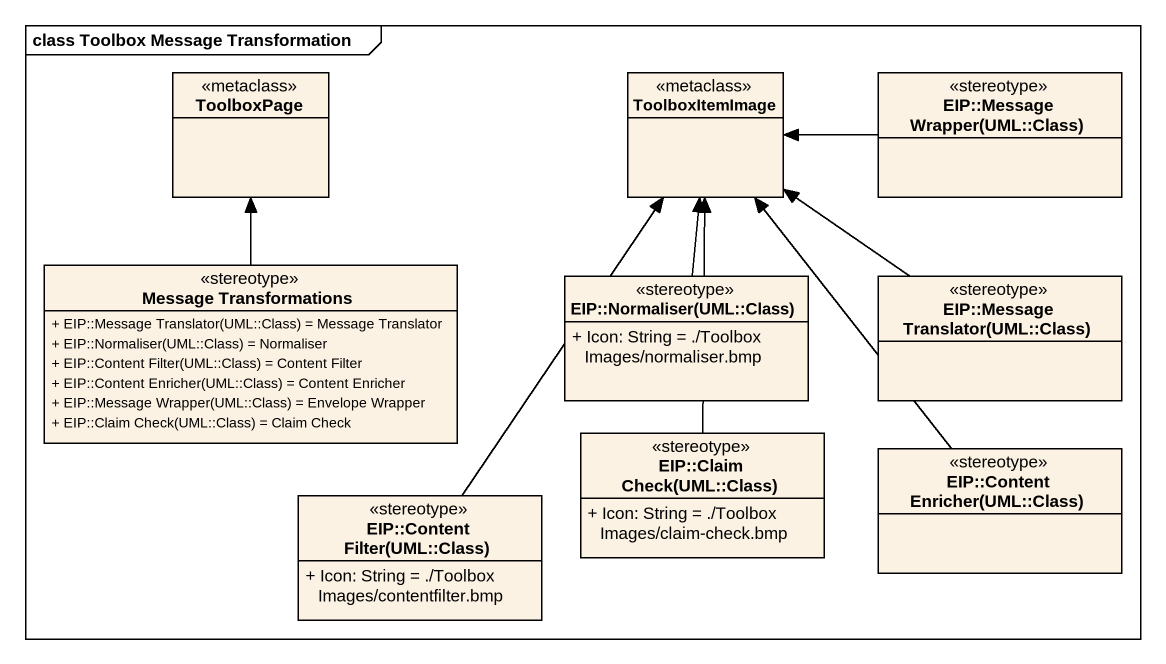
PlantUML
@startuml
mainframe class Toolbox Message Transformation
hide circle
hide empty members
skinparam classAttributeIconSize 0
class ToolboxPage <<metaclass>>
class ToolboxItemImage <<metaclass>>
class "EIP::Message Wrapper(UML::Class)" as EIP_Message_Wrapper_UML <<stereotype>>
class "Message Transformations" as Message_Transformations <<stereotype>> {
  {field} + EIP::Message Translator(UML::Class) = Message Translator
  {field} + EIP::Normaliser(UML::Class) = Normaliser
  {field} + EIP::Content Filter(UML::Class) = Content Filter
  {field} + EIP::Content Enricher(UML::Class) = Content Enricher
  {field} + EIP::Message Wrapper(UML::Class) = Envelope Wrapper
  {field} + EIP::Claim Check(UML::Class) = Claim Check
}
class "EIP::Normaliser(UML::Class)" as EIP_Normaliser_UML_Class <<stereotype>> {
  + Icon: String = ./Toolbox Images/normaliser.bmp
}
class "EIP::Message Translator(UML::Class)" as EIP_Message_Translator_UML <<stereotype>>
class "EIP::Claim Check(UML::Class)" as EIP_Claim_Check_UML_Class <<stereotype>> {
  + Icon: String = ./Toolbox Images/claim-check.bmp
}
class "EIP::Content Enricher(UML::Class)" as EIP_Content_Enricher_UML <<stereotype>>
class "EIP::Content Filter(UML::Class)" as EIP_Content_Filter_UML_Class <<stereotype>> {
  + Icon: String = ./Toolbox Images/contentfilter.bmp
}
EIP_Message_Wrapper_UML -left-> ToolboxItemImage
Message_Transformations -up-> ToolboxPage
EIP_Normaliser_UML_Class -up-> ToolboxItemImage
EIP_Message_Translator_UML -up-> ToolboxItemImage
EIP_Claim_Check_UML_Class -up-> ToolboxItemImage
EIP_Content_Enricher_UML -up-> ToolboxItemImage
EIP_Content_Filter_UML_Class -up-> ToolboxItemImage
@enduml
